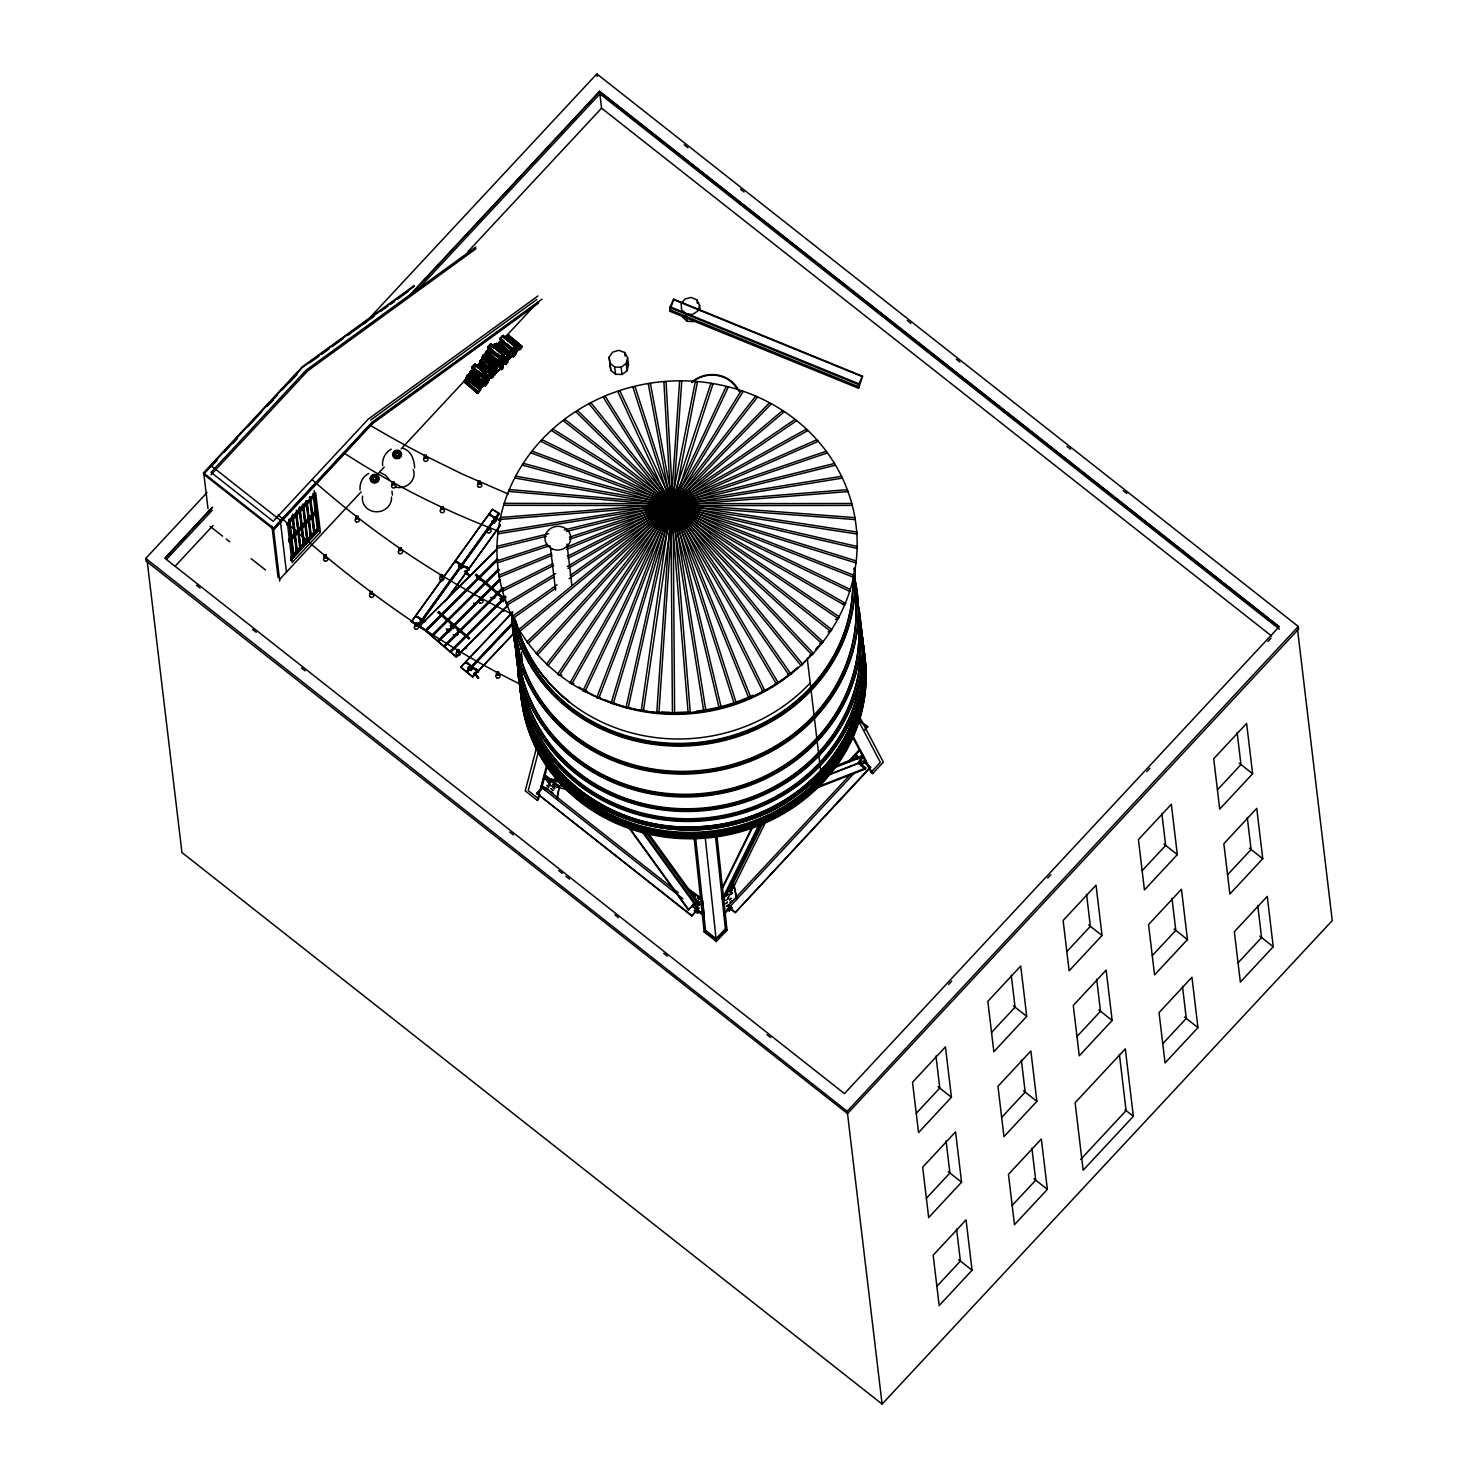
<?xml version="1.0" encoding="UTF-8"?>
<svg xmlns="http://www.w3.org/2000/svg" width="1478" height="1478" viewBox="0 0 1478 1478"><rect width="100%" height="100%" fill="white"/><g stroke="black" fill="none" stroke-linecap="round" stroke-linejoin="round"><path stroke-width="1.5" d="M669.7 311.23L673.709 299.166L862.505 376.169L859.087 386.959L858.496 388.234L669.7 311.23L669.756 307.59L673.709 299.166M858.496 388.234L858.552 384.594L862.505 376.169M673.026 508.266L697.431 381.952L695.288 381.767L670.938 504.589L641.23 710.881L644.26 710.308M819.422 643.965L823.191 641.951L672.638 503.869L542.167 439.76L540.745 441.294L671.289 505.421L673.174 508.21L666.061 381.767L663.899 381.934L670.938 504.755L688.138 713.043L690.3 712.876L673.1 503.629L671.067 504.164L569.991 682.928L574 683.667M690.3 712.876L690.318 711.916L688.138 713.043M467.103 378.276L463.852 381.823L477.782 393.388L480.646 389.786L467.103 378.276L463.852 381.823M472.978 369.186L469.727 372.733L485.431 385.869L488.294 382.285L472.978 369.186L469.727 372.733M483.01 358.064L479.759 361.611L493.707 373.177L496.553 369.574L483.01 358.064L482.308 359.376L482.715 358.341M488.885 348.974L502.428 360.484L499.897 361.962L499.582 364.087L502.428 360.484L488.183 350.286L488.904 348.697L485.634 352.521L500.709 365.546L504.201 362.073L500.709 365.546M500.34 341.954L501.06 340.346L497.79 344.189L511.739 355.736L514.584 352.152L502.114 343.229M656.749 712.858L659.521 712.082L656.749 712.858L679.603 381.213L681.764 381.213L673.1 504.663L674.596 713.597L672.416 713.578L670.901 504.663L710.826 383.578L712.969 383.929L672.804 508.34M658.911 713.043L673.063 504.755L728.211 387.162L726.123 386.645L670.975 504.404L611.116 703.195L614.626 703.103M670.679 507.989L670.957 504.497L673.395 503.702L671.104 504.09L583.016 690.78L586.895 691.242M862.117 678.236C857.536 759.193 782.231 822.562 703.713 827.2C625.268 835.421 540.93 783.802 524.986 704.064M862.413 676.961L862.782 672.915A170.857 157.259 -6.8 0 0 862.746 660.703M864.833 672.213C857.702 836.659 617.675 886.892 538.509 745.374M567.94 558.278L672.25 505.624L847.892 491.564L847.19 489.698L500.58 517.485L500.174 519.462L671.788 505.642L853.6 577.307L854.025 575.348L672.213 503.702L671.696 505.624L503.776 505.291L504.386 503.351L672.305 503.684L850.404 589.519L849.813 591.44L671.696 505.642L672.12 503.665L856.723 531.988L856.87 533.983L672.065 505.679L566.536 531.378M494.225 375.079L496.571 372.105L491.195 378.313L494.409 375.394L485.264 368.669M324.384 556.966C327.506 559.793 323.239 554.01 326.435 557.834L324.384 556.966L324.31 555.192L326.232 555.081L326.361 556.061L324.31 555.192M442.92 508.487C440.148 511.314 442.273 505.051 443.012 509.43L441.091 509.522L442.901 508.45L442.827 506.677L440.906 506.788L441.091 509.522M481.44 597.13L481.625 599.883L479.703 599.976C481.717 595.246 480.867 603.412 479.519 597.241L481.551 598.11L479.519 597.241M473.81 602.821L473.995 603.837M476.433 591.255L477.542 590.96L477.135 591.81M476.673 591.514L476.951 590.775M673.672 503.795L672.601 508.377L671.104 505.236L575.847 411.808L577.639 410.662L672.915 504.09L778.352 683.002L774.915 683.741M482.475 366.747L492.303 375.246L490.345 378.276L486.151 375.301M502.077 355.089L506.252 358.064L508.21 355.034L495.112 343.709L491.472 346.961M520.274 347.422L507.268 335.358L504.497 337.224L518.409 349.713L520.274 347.422L506.899 336.356L507.268 335.358M643.355 711.232L673.968 503.924M556.947 797.843L559.349 786.241L544.828 774.805L540.948 787.7L544.828 774.805M557.261 799.376L559.349 786.241M471.741 381.342L466.697 377.223L467.251 375.246L469.856 373.897L468.471 376.133M487.666 361.131L482.604 357.011L483.158 355.053L485.763 353.685L498.991 365.491L492.266 359.948M672.379 508.414L673.026 505.014L743.064 391.615L741.051 390.931L670.994 504.331L670.365 507.73L672.139 503.536M861.157 688.342C850.275 764.532 778.684 821.805 703.62 826.461C629.166 833.961 549.557 788.661 527.794 715.112M569.141 578.619L672.435 505.568L842.257 478.133L841.37 476.322L498.123 531.858L497.901 533.854L671.88 505.661L672.213 503.665M672.453 503.536L670.975 504.331L625.988 707.648L628.058 708.165L673.026 504.922L674.227 504.053M627.097 370.756L626.229 363.514L627.633 357.694L624.658 352.485L618.709 350.323L612.576 352.207L609.121 357.27L610.82 370.387L615.55 374.322L621.979 374.47L627.097 370.756L628.483 364.937L627.633 357.694M536.92 746.187L525.244 790.841L537.438 800.466L539.987 794.499M538.749 750.418L528.237 790.601L538.823 798.951M537.438 800.466L546.786 764.736M541.17 790.028L547.581 765.475M613.148 703.879L672.989 505.014L757.42 397.249L755.48 396.4L671.03 504.257L669.885 507.065L671.141 504.109L769.317 403.014L771.165 404.011L672.933 505.18L584.882 691.796M699.593 305.262L697.856 311.008L692.535 314.444L686.125 313.983L681.635 309.807L681.155 303.895L684.905 299.018L691.131 297.429L696.932 299.886L699.593 305.262L700.239 310.694M480.054 363.422L480.886 361.26L487.906 366.489M486.391 375.172L489.698 378.017L492.303 375.246M502.317 354.96L505.605 357.805L508.21 355.034M491.804 364.05L497.07 368.17L494.373 371.625L479.981 361.463L483.047 357.177M494.373 371.625L497.07 368.17M507.213 361.002L506.049 363.329C499.619 365.713 513.217 358.397 503.629 358.507M466.069 378.035L469.468 374.045L482.364 386.183L481.366 387.735L479.352 389.398L466.069 378.035L469.468 374.045L482.364 386.183M488.146 375.338L485.135 378.553L488.479 375.634L475.103 363.921L472.092 366.803L471.704 367.93L486.909 380.142L490.234 377.223L486.909 380.142M479.445 376.613L472.905 370.775L473.865 368.392M481.976 357.842L485.375 353.833L498.271 365.99L497.292 367.523L495.278 369.186L481.976 357.842L485.375 353.833L498.271 365.99M487.999 346.591L487.611 347.718L501.042 358.341L504.386 355.422L491.029 343.709L489.939 344.429L487.999 346.591L501.042 358.341M500.155 338.259L499.767 339.367L513.217 350.009L516.543 347.09L503.185 335.377L502.095 336.097L500.155 338.259L513.217 350.009M501.541 340.956L501.929 339.848M479.962 364.253L478.373 365.38L480.886 361.26M478.595 366.415L479.02 365.269L493.098 375.615L494.908 371.699L492.303 375.061L493.098 375.615M481.2 369.167L477.856 366.396L479.205 363.921L476.415 365.768L489.44 377.241M495.112 343.709L494.742 344.707L508.118 355.773M596.761 697.561L600.456 697.727L596.761 697.561L671.012 504.238L782.453 410.736L784.19 411.882L672.878 505.254L571.746 684.074M598.719 698.41L672.952 505.088L674.467 504.22M475.103 363.921L471.704 367.93L485.985 378.35L472.812 366.95M503.204 360.004C498.64 366.138 509.005 357.343 503.204 360.004L490.012 348.993L488.922 351.154L490.012 350.434M491.029 343.709L490.641 345.538L493.948 348.328M479.352 389.398L481.514 386.405L468.36 375.006M500.987 342.231L502.187 340.642L515.36 351.672L517.984 348.383L515.822 351.376M503.185 335.377L499.767 339.367L514.048 349.806L507.471 344.097M495.278 369.186L497.439 366.193L484.267 354.794M507.434 360.854L508.414 358.341L510.427 357.639L507.434 360.854L504.109 358.009M845.471 603.375L844.695 605.241L671.603 505.624L514.917 478.022L515.877 476.212L672.49 503.758L845.471 603.375L842.571 604.447M470.78 373.675L469.025 374.673L471.851 370.793L471.334 371.735M498.622 365.916L498.437 364.179L500.968 362.406L498.622 365.916L484.932 354.461L486.502 351.468M496.331 345.168L496.811 343.266L494.927 345.058L501.504 350.748M497.088 345.353L498.659 343.118L511.554 354.72C516.173 352.503 506.658 361.463 511.554 354.72M508.414 335.007L522.177 346.406L519.591 349.99L520.256 348.106L507.213 335.912L508.968 334.915L508.487 336.836L516.82 343.82M853.323 760.339L853.323 759.286L852.122 760.376M857.683 759.082L857.683 758.048L856.483 759.119M722.317 887.502L752.745 826.036M722.003 889.276L752.431 827.809M723.887 895.594L758.38 825.925M760.56 824.669L723.038 900.49C729.799 901.063 728.488 894.393 727.712 898.864L766.251 820.844M729.892 889.978L763.369 822.359M669.793 506.88L671.252 503.98L806.212 429.23L807.709 430.652L672.767 505.384L547.969 665.58L546.472 664.158L671.234 503.961L816.669 439.871L818.036 441.405L672.693 505.439L537.53 654.939L536.163 653.405L671.308 503.887L826.054 451.326L827.274 452.952L672.619 505.494L670.901 508.136L670.938 504.589L673.1 504.755L670.92 504.497L671.049 508.192L672.693 505.439L671.381 503.832L526.925 641.84L528.126 643.484L672.601 505.476L835.366 465.237L834.313 463.501L671.474 503.813L518.833 629.573L519.868 631.309L672.508 505.531L671.548 503.758L567.312 566.517M478.521 381.176L483.14 385.666L468.729 374.303L481.625 385.278L480.017 387.587L480.793 388.271L485.061 382.617L479.907 378.534M491.971 360.041L498.382 365.657L484.636 354.11L497.532 365.066L496.091 368.004L498.991 365.491M838.303 618.598L839.264 616.788L672.472 503.776L509.485 489.569L508.709 491.435L671.622 505.587L838.303 618.598L835.513 619.43M828.234 774.768L858.108 763.128L862.099 755.609L863.152 756.514L859.771 762.907L827.772 775.377M816.078 788.291L865.147 769.151L865.757 768.024L859.771 762.907M501.615 364.863C495.038 373.528 507.748 363.311 498.086 362.313M669.737 506.695L671.326 503.906L672.767 505.384L671.511 508.358L648.288 383.911L650.431 383.559L673.599 507.989L671.437 505.531L531.008 452.841L532.283 451.215L672.638 503.832L813.454 653.516L809.722 655.179M478.041 381.546C489.514 390.007 476.951 386.275 485.061 382.617M510.316 355.2C507.009 361.722 506.751 354.406 510.316 355.2L496.811 344.041M502.612 357.713C506.862 366.581 511.813 350.859 505.938 360.577L502.465 358.046M668.98 505.587L672.564 503.795L831.818 629.683L828.049 632.011M669.7 506.492L671.4 503.869L672.693 505.439M512.811 351.191C520.589 351.764 507.989 361.482 516.358 353.741L501.042 340.642M521.18 346.72L520.256 348.106L507.213 335.912L521.623 346.258M787.386 675.15L790.952 674.116L672.823 504.035L670.957 503.795L671.252 508.266L672.767 505.384L671.178 504.016L557.779 674.023L559.405 675.298L672.804 505.31L796.402 420.787L794.776 419.493L671.197 504.035L672.878 505.254L671.733 508.395L617.841 391.559L619.892 390.876L673.044 504.331L736.34 703.251L733.457 703.14L736.34 703.251M732.386 907.603L729.264 910.947L728.155 910.06C731.887 900.749 723.555 907.732 727.749 906.199L850.644 774.25M411.383 621.591L492.433 509.3L498.788 513.143L417.775 625.822L411.383 621.591L417.775 625.822M411.42 621.979L492.433 509.3M455.686 561.289L468.84 568.439L469.006 569.935L455.686 561.289L455.871 562.767M500.802 520.552L489.458 514.492L500.395 521.087M417.738 625.434L498.788 513.143M418.403 625.841L499.472 513.55L418.459 626.229L424.796 630.053L418.459 626.229M445.026 601.62L500.414 524.875M446.411 600.123L500.469 525.263M469.006 569.677L466.734 566.702L469.006 569.677L467.805 569.714M465.367 573.612L469.708 575.459L465.478 570.582M482.973 383.523L486.521 380.696L483.01 384.169L469.912 371.92M477.135 393.259L480.646 389.786M493.061 373.047L496.553 369.574L484.082 360.65M511.092 355.625L514.584 352.152M485.56 354.424L482.604 357.011M674.67 506.27L672.564 503.795L523.489 463.39L522.381 465.127L671.437 505.531L672.638 503.832L553.068 429.137L551.516 430.56L671.234 505.365M500.987 358.138L504.053 355.126M502.76 359.727L505.827 356.715L503.665 359.727M486.077 376.484L489.384 379.735L484.784 385.758M513.143 349.806L516.21 346.794M514.159 347.921C522.658 348.863 511.148 357.805 515.36 351.672M507.619 362.424C501.855 369.186 509.707 357.676 507.619 362.424L497.79 353.815M489.31 379.513L487.297 380.216C483.657 384.502 492.192 381.583 484.729 379.735M527.849 715.13A170.857 157.259 -6.8 0 0 540.449 744.469C560.753 780.439 595.8 806.84 635.041 818.997A170.857 157.259 -6.8 0 0 703.676 826.461A170.783 157.204 -6.8 0 0 721.153 824.225A170.857 157.259 -6.8 0 0 770.352 808.115C807.431 789.806 838.081 758.14 852.991 719.343A170.912 157.315 -6.8 0 0 862.709 672.176A170.857 157.259 -6.8 0 0 862.782 664.047M770.407 808.872C807.487 790.564 838.174 758.879 853.065 720.082A170.912 157.315 -6.8 0 0 862.782 672.915L862.579 660.721M566.333 789.381L550.703 785.686L545.4 778.924L546.324 777.853L561.954 781.548M553.419 780.587L556.024 777.576L556.818 778.61L554.379 781.437M538.454 303.193L372.585 423.576L273.873 529.586L203.613 474.235L203.447 472.923L302.159 366.913L413.988 285.753M203.613 474.235L209.876 467.51M213.017 464.147L216.139 460.785M223.972 452.36L236.517 438.892M247.473 427.124L261.588 411.974M269.421 403.568L277.254 395.143M281.947 390.1L288.21 383.375M292.921 378.313L296.043 374.95M210.763 467.03L217.044 460.305M232.711 443.474L237.404 438.412M267.167 406.45L273.43 399.707M289.115 382.894L296.949 374.47M211.003 474.771L307.793 370.812L475.934 248.784M364.235 323.756L596.853 73.9L1298.312 626.487L1298.608 629.055L847.504 1113.581L146.063 560.993L145.749 558.425L207.049 492.58M211.945 507.675L164.871 558.241L844.474 1093.609L1279.191 626.672L599.588 91.303L409.683 295.267M165.481 557.89L212.666 507.194M413.988 290.963L599.588 91.599L1278.655 626.561M166.737 559.127L212.259 510.243M416.279 291.092L599.902 93.871L1279.486 629.24M175.309 566.019L213.054 525.466M467.861 251.777L601.564 108.171L599.588 91.303M273.726 528.274L372.419 422.265M289.651 519.425L306.87 500.95M287.471 525.244L286.75 524.653L313.336 496.091L314.075 496.663L287.471 525.244L287.249 523.378L315.645 492.636L320.375 532.172L292.108 562.527L287.397 522.972M289.263 540.172L315.849 511.591L315.128 511.019L288.524 539.599L289.485 542.038L316.07 513.457L315.35 512.884L288.746 541.465L289.485 542.038M291.572 559.663L290.63 557.224L317.234 528.644L317.955 529.216L291.351 557.797L291.572 559.663L318.176 531.082L313.742 493.892M290.852 558.721L292.958 556.449L288.82 521.752M289.614 519.794L294.011 556.67L293.291 556.097L296.45 552.698L292.053 515.84M293.124 516.044L297.521 552.92L296.782 552.347L299.942 548.948L295.803 514.252M296.357 510.132L301.013 549.169L300.274 548.578L303.433 545.197L299.036 508.321M300.108 508.543L304.505 545.419L303.766 544.828L306.925 541.447L302.528 504.571M303.6 504.792L307.997 541.65L307.258 541.077L310.417 537.696L306.02 500.82M307.091 501.042L311.488 537.9L310.749 537.327L313.909 533.928L309.512 497.07M310.583 497.292L314.98 534.149L314.241 533.576L317.401 530.177L318.176 531.082M290.852 559.09L317.456 530.51L313.003 493.319M290.519 560.421L318.897 529.992L314.186 490.456M279.527 579.524L361.149 491.86M378.072 473.662L384.243 467.048M401.185 448.869L467.381 377.74M504.349 338.056L538.214 301.66M674.652 506.474L672.638 503.832L670.402 504.053L673.1 504.589L673.414 508.099L671.363 505.476L672.693 503.906L802.683 664.25L801.113 665.673L671.215 505.384L563.247 420.694L564.929 419.419L672.859 504.016L674.448 507.046L605.223 396.344L603.246 397.176L671.012 505.088L763.073 691.852L764.976 690.854L672.933 504.183L591.108 402.958L589.205 403.956L671.067 505.162L748.958 698.466L750.935 697.616L672.97 504.257L671.252 503.702M691.889 905.811L697.283 910.06L691.778 915.99L536.736 793.298L543.22 786.333L678.384 892.823M536.791 793.889L542.315 787.959L682.873 898.716M691.778 915.99L698.207 908.434L692.794 904.185M864.999 729.282L867.586 726.492L860.104 721.172M865.073 730.169L867.586 726.492M694.069 910.485L697.671 913.33L698.207 908.434M695.528 836.844L705.542 930.364L704.156 931.879L716.35 941.486L727.01 930.05L716.996 836.511M715.389 835.255L725.402 928.775L716.146 938.733L704.156 931.879L694.143 838.359M859.734 717.181L883.327 762.131L872.667 773.585L871.078 772.329L880.334 762.371L857.813 719.453M948.599 984.459L951.74 981.078M1047.68 878.024L1050.84 874.643M1146.78 771.59L1149.921 768.209M1267.884 641.507L1271.025 638.126M1298.312 626.487L847.208 1111.308L145.749 558.425M916.286 1113.303L939.786 1088.067L935.962 1056.031M991.572 1032.42L1015.072 1007.183L1011.248 975.147M1066.876 951.555L1090.376 926.3L1086.552 894.264M1142.161 870.671L1165.662 845.434L1161.837 813.399M1217.466 789.806L1240.966 764.551L1237.141 732.515M951.444 1097.249L918.54 1132.573L912.536 1082.247L945.44 1046.904L951.444 1097.249L938.087 1086.718M1026.73 1016.365L993.844 1051.708L987.84 1001.363L1020.725 966.021L1026.73 1016.365L1013.372 1005.853M1102.034 935.5L1069.13 970.824L1063.125 920.48L1096.029 885.156L1102.034 935.5L1088.676 924.969M1177.319 854.617L1144.434 889.959L1138.429 839.615L1171.333 804.272L1177.319 854.617L1163.962 844.086M1252.623 773.751L1219.719 809.076L1213.715 758.731L1246.619 723.407L1252.623 773.751L1239.266 763.221M926.41 1198.252L949.911 1173.015L946.086 1140.979M1001.715 1117.386L1025.196 1092.131L1021.39 1060.095M1077 1036.503L1100.5 1011.266L1096.676 979.23M1152.304 955.619L1175.804 930.383L1171.98 898.347M1227.59 874.754L1251.09 849.517L1247.266 817.482M961.568 1182.197L928.664 1217.539L922.678 1167.195L955.564 1131.852L961.568 1182.197L948.211 1171.666M1036.872 1101.332L1003.968 1136.656L997.964 1086.312L1030.868 1050.987L1036.872 1101.332L1023.497 1090.801M1112.158 1020.448L1079.273 1055.791L1073.268 1005.446L1106.154 970.104L1112.158 1020.448L1098.801 1009.917M1187.462 939.583L1154.558 974.907L1148.554 924.563L1181.458 889.239L1187.462 939.583L1174.086 929.052M1262.748 858.7L1229.862 894.042L1223.858 843.698L1256.743 808.355L1262.748 858.7L1249.39 848.169M936.904 1286.285L960.404 1261.048L956.58 1229.012M1012.208 1205.401L1035.708 1180.165L1031.884 1148.129M1162.798 1043.653L1186.298 1018.416L1182.474 986.38M1238.084 962.788L1261.584 937.551L1257.76 905.515M972.062 1270.23L939.177 1305.573L933.172 1255.228L966.058 1219.886L972.062 1270.23L958.705 1259.699M1047.366 1189.365L1014.462 1224.689L1008.458 1174.345L1041.362 1139.021L1047.366 1189.365L1034.009 1178.834M1197.956 1027.598L1165.052 1062.941L1159.048 1012.596L1191.952 977.272L1197.956 1027.598L1184.599 1017.086M1273.242 946.733L1240.356 982.076L1234.352 931.731L1267.256 896.389L1273.242 946.733L1259.884 936.202M1080.64 1159.454L1126.107 1110.625L1119.4 1054.405M1133.349 1116.315L1083.152 1170.207L1075.116 1102.754L1125.294 1048.863L1133.349 1116.315L1124.98 1109.738M147.024 559.737L181.942 852.529L882.107 1404.1L1332.251 920.609L1297.333 627.817M722.539 896.573L733.827 884.472L736.875 897.94M848.261 761.595L859.549 749.494L866.348 761.521L859.549 749.494M721.874 898.624L734.566 885.008M849 762.149L860.288 750.03M859.993 764.237L863.097 760.893L870.597 767.341L735.194 912.665L728.876 907.695L729.264 910.947M724.368 912.61L854.949 772.384M861.175 765.696L864.297 762.352L870.597 767.341M723.573 914.79L731.259 906.735M735.194 912.665L870.542 766.749M513.753 621.924L466.309 671.862L460.6 667.262L512.737 611.966M460.6 667.262L512.774 612.335M466.032 662.052L477.985 670.809L478.17 672.287L466.032 662.052L466.217 663.548M466.309 671.862L513.697 621.554M513.753 633.674L472.646 676.961L466.919 672.361L514.307 622.035M466.919 672.361L514.362 622.423M472.646 676.961L513.716 633.305M474.974 672.472L478.355 678.31L473.995 673.192M478.133 672.047L476.193 668.813L478.133 672.047L475.971 671.806M641.23 710.881L642.136 709.957M497.236 559.312L425.313 630.589L419.752 625.822L496.553 549.317M419.752 625.822L496.59 549.705M425.313 630.589L497.199 558.943M498.492 569.455L431.465 635.854L425.904 631.106L497.79 559.441M425.904 631.106L497.827 559.829M446.282 620.427L447.224 619.485M431.465 635.854L498.437 569.067M499.73 579.579L437.617 641.138L432.056 636.371L499.028 569.584M432.056 636.371L499.084 569.954M437.617 641.138L499.693 579.21M502.612 588.096L443.751 646.403L438.209 641.637L500.285 579.709M438.209 641.637L500.321 580.078M443.751 646.403L502.575 587.708M505.494 596.595L449.903 651.669L444.342 646.902L503.167 588.226M444.342 646.902L503.204 588.595M498.382 593.786L499.324 592.844L497.495 592.567M449.903 651.669L505.458 596.225M508.377 605.112L456.055 656.934L450.494 652.186L504.404 598.35M450.494 652.186L506.086 597.112M456.055 656.934L508.34 604.724M465.699 648.676L466.66 647.734M503.333 611.375L504.294 610.451M517.503 348.679L520.367 346.702M474.53 367.412L475.787 366.23M502.169 342.102L503.425 340.901M628.797 827.643L688.231 909.783L695.14 903.335L699.741 904.37L698.706 905.349L694.789 904.462L642.099 831.652M688.231 909.783L694.789 904.462M488.719 346.739L487.611 347.718L501.892 358.138L488.719 346.739L489.92 345.889M479.981 361.463L480.978 360.65M672.859 504.016L669.109 505.328M391.282 449.201C385.241 452.231 381.934 459.03 382.617 465.644M368.724 473.44C362.683 476.452 359.376 483.269 360.059 489.883M414.339 286.215L302.51 367.375L203.798 473.385L208.01 508.691M309.77 362.812L319.1 356.05M321.853 354.221L329.298 348.808M332.144 346.573L343.321 338.462M347.94 335.284L351.672 332.568M352.632 331.7L374.026 316.347M380.585 311.415L388.049 306.001M390.802 304.172L394.534 301.457M397.36 299.24L408.556 291.129M475.824 247.011L306.223 370.11L211.04 472.35L273.171 521.309L368.355 419.05L537.955 295.969M370.664 420.048L536.754 299.498M542.02 299.166L372.123 422.209L273.412 528.237L279.73 581.168M538.694 302.196L372.825 422.579L274.114 528.607L203.447 472.923M609.121 357.27L609.952 363.145L614.7 367.08L621.13 367.228L626.229 363.514M628.058 708.165L629.259 707.297M557.003 584.789L511.942 616.659L512.811 618.488L556.005 587.93M570.157 575.478L671.548 503.758L672.361 505.624L568.014 568.383M503.869 337.668L505.051 337.538M674.227 507.397L672.952 504.164L671.086 505.254L776.541 684.148M555.506 573.612L506.307 603.246L506.991 605.112L554.25 576.679M611.116 703.195L612.594 702.419M674.097 507.564L673.007 504.238L671.03 505.18L672.102 508.414L672.933 505.18L671.067 504.164L672.767 503.555M553.105 563.58L501.966 589.389L502.483 591.311L553.622 565.501M567.423 556.338L671.733 503.684L851.697 503.499L852.233 505.421L672.268 505.642L566.758 549.262M473.385 369.537L487.297 380.216M673.007 504.238L670.994 505.088L672.324 508.414M551.663 553.4L498.954 575.201L499.287 577.177L551.996 555.377M566.425 547.285L671.825 503.665L854.894 517.633L855.226 519.591L672.176 505.661L671.733 503.684L672.176 505.661M836.493 765.604L862.099 755.609M833.278 768.172L863.152 756.514M818.812 786.333L865.757 768.024M670.125 504.238L673.044 504.331L635.004 386.608L632.898 387.125L670.957 504.922L719.195 708.202L721.282 707.685L673.044 504.423L670.938 504.922L703.768 711.251L705.911 710.9L673.063 504.497M547.507 544.384L497.31 560.827L497.458 562.822L549.853 545.659M569.344 537.235L671.917 503.665L857.203 546.472L857.148 548.467L671.973 505.679L569.492 539.23M583.016 690.78L585.029 690.244M513.254 348.328L517.374 350.97M548.634 533.743L497.033 546.343L496.996 548.338L546.343 536.292M564.337 529.918L672.028 503.647L856.298 560.956L856.058 562.952L671.88 505.679M517.245 649.433L521.032 648.657M569.991 682.928L572.245 682.522M673.081 504.497L670.642 503.924L672.767 503.98L674.596 506.677M512.219 617.675A171.725 158.072 -6.8 0 0 512.884 631.198L515.767 649.655L522.048 648.288M525.447 694.826L521.272 695.879L518.335 676.998A171.725 158.072 -6.8 0 1 517.743 658.948M820.715 642.32L823.191 641.951M559.405 675.298L561.899 675.058M811.163 653.664L813.454 653.516M424.389 455.39L426.311 455.298L426.421 456.259L424.389 455.39L424.463 457.164L426.495 458.032L426.311 455.298M424.463 457.164L426.495 458.032M392.28 482.013L394.33 482.881L392.28 482.013L392.483 484.747L394.404 484.655L394.22 481.92M478.225 481.329L480.165 481.237L480.276 482.197L478.225 481.329L478.429 484.082L480.35 483.971L480.165 481.237M443.012 509.43L442.938 507.638L440.906 506.788M355.828 516.044L357.861 516.912L355.828 516.044L356.013 518.796L357.935 518.686L357.75 515.951M487.537 526.907L489.587 527.775L487.537 526.907L487.722 529.66L489.661 529.549L489.458 526.815M399.005 547.765L400.944 547.673L401.055 548.634L399.005 547.765L399.208 550.518L401.129 550.407L400.944 547.673M440.389 574.646L442.328 574.536L442.439 575.496L440.389 574.646L440.462 576.42L442.513 577.288L442.328 574.536M440.462 576.42L442.513 577.288M370.202 591.422L372.234 592.29L370.202 591.422L370.387 594.156L372.308 594.064L372.123 591.329M479.593 599.015L481.625 599.883M415.004 623.199L416.944 623.088L417.055 624.067L415.004 623.199L415.189 625.933L417.129 625.841L416.944 623.088M456.776 649.673L458.716 649.581L458.827 650.542L456.776 649.673L456.979 652.426L458.901 652.315L458.716 649.581M496.497 672.102L498.437 671.991L498.548 672.952L496.497 672.102L496.682 674.836L498.622 674.744L498.437 671.991M495.112 520.071L496.202 520.034M494.724 520.607L495.795 520.589M459.178 566.924L461.339 566.868M462.411 566.831L463.501 566.795L459.898 564.43M458.771 567.478L462.023 567.386M468.193 569.159L469.394 569.122M682.503 317.049L686.993 321.225L693.404 321.687M425.793 456.388L424.943 457.81L426.107 456.536M470.41 668.167L467.51 667.834L471.076 670.698M468.009 668.444L470.891 668.758M477.523 671.418L478.595 671.548M789.067 673.876L790.952 674.116M490.77 597.426L494.816 598.036M500.894 598.923L502.926 599.218M459.861 629.85L461.69 630.127L457.108 630.533M446.208 628.926L451.658 629.72M456.111 634.08L458.143 634.376M453.136 634.709L457.182 635.318M497.79 344.189L512.367 354.757M485.634 352.521L500.211 363.108M479.759 361.611L494.336 372.197M545.4 778.924L561.03 782.619M557.52 785.188L564.226 786.758M673.063 504.94L671.012 504.238M776.707 682.596L778.352 683.002M490.955 515.323L492.174 515.656L490.548 515.877M457.164 562.12L458.402 562.453L456.776 562.656M417.553 616.991L418.791 617.324L417.166 617.545M498.012 530.953C443.88 510.372 391.873 484.156 343.321 452.582M763.59 690.3L764.976 690.854M761.706 691.298L763.073 691.852M508.303 494.058L462.632 474.216L425.535 455.981A348.568 110.573 31.4 0 1 370.331 425.331M673.691 299.72L862.487 376.724M670.347 306.87L859.124 383.874M669.756 307.59L858.552 384.594M670.291 309.955L859.087 386.959M467.473 663.068L468.563 663.548L466.993 663.567M521.586 684.85C451.067 650.375 385.684 605.998 325.289 556.005A348.568 90.601 44 0 1 278.178 514.898M512.533 614.349C440.148 578.674 372.548 533.318 312.227 479.703M402.57 448.203C411.309 450.55 414.302 459.824 414.634 467.916M380.012 472.443L385.241 475.085M694.013 904.832L694.087 903.668M525.743 715.685C550.814 803.238 654.68 848.483 738.945 822.969C812.198 804.383 871.558 733.125 864.556 655.733M489.181 365.399L493.005 367.689M492.488 509.688L498.843 513.513M492.119 520.995L494.742 522.584M491.712 521.549L494.354 523.138M459.51 564.966L463.15 567.183M469.708 575.459L464.351 571.45M425.572 621.111L416.075 616.16L425.184 621.665M420.288 619.3L423.927 621.499M418.717 622.663L420.029 623.457M418.329 623.217L420.953 624.806M750.935 697.616L747.85 697.782L748.958 698.466M480.424 362.258L495.204 371.902M483.546 366.599L494.317 373.638L483.62 365.99M502.575 358.674L506.16 361.149M489.883 365.343L495.241 369.02M721.523 894.449L724.608 896.573M502.834 358.249L506.437 360.743M860.362 721.892L867.845 727.213M503.351 356.752L506.917 359.302M496.46 364.863L500.026 367.412M490.955 364.623L496.312 368.447L491.343 364.216M474.05 371.772L486.521 380.696M475.306 385.961L466.383 379.587L469.69 382.433M590.683 801.15L567.293 782.73L547.1 759.507A173.074 159.31 -6.8 0 1 519.277 671.862M508.229 358.914L504.312 356.42M503.388 358.156L506.917 360.724M490.271 358.046L493.855 360.669M480.609 374.728L484.174 377.333M489.089 364.697L492.617 367.301M479.888 360.872L494.058 371.366M478.78 363.422L492.913 373.86M479.759 362.239L493.781 372.678M510.667 353.741L514.141 356.346L499.305 343.617L498.437 344.319L511.739 355.736M483.602 354.628L497.79 365.491M484.618 364.844L489.902 368.798M483.749 366.415L489.033 370.368M478.336 364.604L492.303 375.061M472.923 378.756L481.883 385.703M471.464 387.181L464.498 381.952L477.782 393.388M474.937 389.786L478.429 392.391L475.159 389.619M491.139 372.548L494.65 375.209M513.956 346.462L517.392 349.067M501.781 354.794L505.236 357.417M482.438 372.401L489.31 377.629M514.233 346.757L517.762 349.473L514.473 346.609M509.005 355.053L495.038 344.245L503.204 351.875M482.622 367.154L493.098 375.264M684.24 144.844L687.861 147.689M740.46 189.129L744.099 191.992M907.344 320.597L910.965 323.46M956.321 359.172L959.943 362.036M1066.968 446.338L1070.589 449.201M1123.206 490.641L1126.827 493.504M601.564 108.171L1271.579 636.002M810.701 687.196L812.401 689.191L810.794 687.935M814.027 715.149L815.727 717.163L814.119 715.888M816.761 738.076L818.461 740.09L816.854 738.815M818.516 752.745L820.198 754.556L818.59 753.3M819.68 762.537L821.38 764.551L819.773 763.276M820.678 770.851L822.378 772.846L811.625 783.414L786.074 802.499A173.074 159.31 -6.8 0 1 590.59 801.224M820.77 771.59L822.378 772.846L832.059 761.466L848.631 735.287A173.074 159.31 -6.8 0 0 860.769 632.085M821.306 776.19L823.006 778.185L821.399 776.929M820.937 779.202L823.449 781.844L821.842 780.569L807.265 658.394M317.105 529.604L320.375 532.172M313.909 533.928L314.648 534.519L310.251 497.643M310.417 537.696L311.156 538.269L306.759 501.393M212.001 466.438L280.266 520.201L286.455 572.115M306.925 541.447L307.664 542.02L303.267 505.143M303.433 545.197L304.172 545.77L299.517 506.732M299.942 548.948L300.662 549.52L296.265 512.663M296.45 552.698L297.17 553.271L292.515 514.233M292.958 556.449L293.679 557.021L289.282 520.164M701.625 898.328L688.064 888.832L702.586 900.268L704.341 916.415L697.376 910.928M693.995 897.442L695.085 899.03L693.921 898.606M725.402 928.775L727.01 930.05L716.146 938.733L705.542 930.364M694.549 907.529L703.251 914.383M210.116 526.334L222.605 536.181M226.189 538.99L229.755 541.798M251.168 558.684L265.449 569.917M196.5 585.251L200.121 588.115M252.627 629.48L256.248 632.325M301.53 668.001L305.152 670.846M509.781 832.04L513.402 834.904M558.666 870.56L562.287 873.406M565.908 876.269L569.529 879.114M614.811 914.79L618.432 917.635M663.696 953.292L667.317 956.155M766.916 1034.618L770.537 1037.464M812.032 655.05L671.271 505.439L830.691 631.42M727.693 906.236L735.12 912.092M544.181 775.47L558.702 786.906M695.048 909.432L698.651 912.277M536.736 793.298L691.704 915.418M502.187 347.792L507.157 351.746M493.338 358.766L486.705 353.482L499.065 365.454M477.431 378.978L484.063 384.262L477.486 378.571M481.643 365.602L493.486 375.116M469.487 666.19L472.775 668.832M468.23 669.294L469.413 670.236M475.269 674.947L478.835 677.811M460.545 666.892L466.272 671.492M466.882 671.973L472.591 676.573M480.886 369.112L477.431 366.322L480.664 369.297M491.029 363.884L496.091 368.004M506.492 335.543L519.905 346.536M494.317 343.875L507.748 354.886M478.41 364.087L491.823 375.098M501.079 348.845L506.104 353.002M508.968 335.691L522.473 346.85M478.835 364.9L487.186 371.828M517.485 346.314L520.847 349.122M502.095 336.097L515.379 347.164M489.939 344.429L503.222 355.496M489.403 374.858L492.765 377.666M474.013 364.641L487.315 375.708M496.257 366.673L483.066 355.662L495.426 367.671L482.364 356.013M480.35 386.885L467.159 375.874L479.519 387.864L466.438 376.206M503.277 335.968L516.543 347.09M499.656 347.958L502.982 350.748M491.121 344.3L504.386 355.422M475.214 364.512L488.479 375.634M514.104 348.365L517.448 351.173M507.157 355.053L510.501 357.861M501.947 356.697L505.291 359.523M485.006 354.942L498.345 366.193M482.696 374.1L489.384 379.735M469.08 375.153L482.438 386.405M491.712 363.81L496.719 368.059M496.257 343.358L509.467 354.591M500.026 348.512L503.241 351.247M483.639 366.378L488.59 370.59M493.689 357.528L487.149 351.967L486.28 352.651L499.582 364.087M489.44 368.022L481.274 361.057L480.405 361.74L493.707 373.177M479.408 379.125L484.304 383.301L470.373 372.862L485.431 385.869M498.733 342.194L512.053 353.63M486.558 350.526L499.897 361.962M480.683 359.634L494.021 371.052M470.651 370.738L483.99 382.174M464.776 379.828L478.115 391.264M858.108 763.128L865.147 769.151M505.624 599.347L476.304 574.221L475.362 575.164L506.4 601.749M476.655 577.122L480.11 580.078M499.86 598.738L503.296 601.694M451.086 624.751L454.54 627.707M450.143 625.674L453.598 628.63M447.575 629.628L449.829 631.549M446.633 630.57L448.869 632.492M419.697 625.453L425.258 630.219M425.849 630.718L431.41 635.485M432.001 635.983L437.562 640.75M438.153 641.267L443.714 646.015M444.305 646.533L449.866 651.299M450.457 651.798L456.018 656.565M510.187 354.461L513.513 357.325M504.589 338.074L507.896 340.919M500.876 338.407L504.183 341.252M510.206 350.489L513.513 353.334M502.261 347.182L507.213 351.45M500.081 348.605L503.37 351.468M498.049 358.84L501.338 361.685M488.461 354.092L493.393 358.36M483.158 355.053L496.386 366.489M490.53 366.507L495.463 370.775M480.664 366.692L487.241 372.382M478.595 371.181L488.461 379.735L485.449 376.631M482.142 379.033L485.431 381.897M477.172 383.837L480.479 386.7M502.52 350.304L505.735 353.113M477.653 381.657L482.456 385.869L477.727 381.379M505.846 353.242L510.778 357.584M492.34 345.556L505.347 357.029M469.579 374.581L482.696 386.127M497.994 343.376L511.037 354.979M485.837 351.709L498.88 363.311M479.962 360.798L493.005 372.401M472.092 366.803L486.835 379.938M464.037 381.01L477.098 392.612M501.06 340.346L514.529 352.651L502.187 340.642M502.446 348.568L510.594 355.828M503.832 357.658L507.102 360.558M488.904 348.697L501.892 360.281M489.31 349.325L502.372 360.983L490.012 348.993M485.412 352.558L498.437 364.179M483.029 357.787L496.017 369.371M481.865 357.251L494.945 368.909M472.978 368.89L486.465 381.195L474.105 369.186M469.505 372.77L482.512 384.372M467.103 377.98L480.11 389.582M465.958 377.444L479.038 389.12M483.066 357.122L486.317 360.041M491.213 364.438L496.109 368.835M467.159 377.315L480.202 389.047M489.735 354.369L499.398 363.052M475.436 376.022L483.491 383.264M500.303 348.254L503.499 351.173M484.932 353.685L497.753 365.325M469.006 373.897L481.846 385.536M671.345 505.494L821.916 643.595M515.194 346.739L518.409 349.713M503.019 355.071L506.252 358.064M484.027 369.038L487.278 372.087M485.061 372.474L480.202 367.93L484.895 372.364M674.67 505.864L672.398 503.721L671.511 505.587L673.728 507.878M673.931 507.711L673.044 504.331L673.783 507.859L671.622 505.587L672.379 503.739L674.689 506.067M500.765 348.531L510.427 357.639M502.003 356.272L505.217 359.302M501.079 348.346L505.809 352.836M501.947 348.124L506.584 352.632M513.531 348.087L516.543 351.173M500.562 348.586L503.573 351.672M501.375 356.42L504.386 359.523M493.597 517.282L496.423 520.533M493.19 517.817L496.017 521.069M493.929 519.831L495.333 521.438M493.541 520.367L494.927 521.993M459.806 564.079L462.632 567.33M469.32 575.995L465.071 571.118M459.418 564.614L462.244 567.866M458.753 565.002L461.561 568.236M458.346 565.557L461.154 568.771M423.022 622.201L420.195 618.949M419.807 619.504L421.212 621.13M385.776 475.565L389.453 479.87M547.008 758.768L567.201 781.991L590.59 800.411A173.074 159.31 -6.8 0 0 785.963 801.815C812.29 785.428 834.442 762.26 848.538 734.548A173.074 159.31 -6.8 0 0 861.619 635.374M648.417 833.426L699.741 904.37M646.034 832.539L698.706 905.349M642.45 830.525L695.14 903.335M629.48 827.809L688.933 909.949M469.838 665.322L472.406 668.906M469.376 665.821L471.944 669.386M474.512 672.97L478.355 678.31M468.434 666.615L470.983 670.144M473.533 673.672L474.789 675.446M789.252 675.391L671.141 505.328L672.786 503.961L674.522 506.862M540.486 745.189C560.846 781.141 595.874 807.579 635.134 819.736A170.857 157.259 -6.8 0 0 703.75 827.181A170.783 157.204 -6.8 0 0 721.246 824.946A170.857 157.259 -6.8 0 0 770.426 808.854M671.474 503.795L672.527 505.55M626.506 361.463L628.483 364.937M852.289 734.751L872.667 773.585M851.771 735.527L871.078 772.329M539.452 749.346L541.484 753.429M531.452 731.702L525.835 716.424L521.826 699.759M670.957 505.014L734.289 703.934M498.77 369.869L495.703 372.825L497.901 371.181M705.634 709.976L705.911 710.9M703.491 710.327L703.768 711.251M860.953 633.434L862.505 640.14M522.491 694.254L522.769 695.658M733.827 884.472L736.524 899.548M515.711 649.23L512.829 630.773A171.725 158.072 -6.8 0 1 512.182 617.25M609.971 364.512L610.82 370.387M526.205 702.807L526.852 707.278M862.431 639.401L864.63 656.472M519.702 683.427L521.919 700.498M847.208 1111.013L882.107 1404.1M696.932 299.886L697.376 303.507M686.125 313.983L686.993 321.225M596.853 73.9L597.149 76.468M624.658 352.485L625.083 356.106M621.13 367.228L621.979 374.47M614.7 367.08L615.55 374.322M566.961 543.996L571.838 585.048M550.37 546.823L555.525 590.147M521.328 651.89L522.399 660.888M523.471 669.885L524.006 674.374M518.261 648.787L522.769 686.549M517.041 648.454L522.713 695.233M489.865 513.938L490.031 515.434M489.661 529.549C486.465 525.725 490.751 531.544 487.611 528.681L487.722 529.66M480.35 483.971L478.299 483.103L478.429 484.082M498.622 674.744C495.426 670.92 499.712 676.721 496.571 673.876L496.682 674.836M442.827 506.677L442.938 507.638M458.901 652.315L456.85 651.447L456.979 652.426M417.129 625.841C413.932 622.016 418.219 627.817 415.078 624.972L415.189 625.933M394.404 484.655L392.354 483.786L392.483 484.747M401.129 550.407L399.078 549.539L399.208 550.518M391.947 491.139L392.391 495.056M372.308 594.064C369.13 590.239 373.417 596.04 370.276 593.195L370.387 594.156M357.935 518.686L355.884 517.836L356.013 518.796M309.844 496.7L314.241 533.576M306.611 502.631L310.749 537.327M302.861 504.22L307.258 541.077M299.369 507.97L303.766 544.828M296.136 513.882L300.274 548.578M292.644 517.633L296.782 552.347M288.894 519.221L293.291 556.097M271.952 526.057L278.067 577.344M697.283 910.06L697.671 913.33M705.117 836.548L716.35 941.486M520.903 667.409L521.9 678.531M517.651 635.448L518.039 639.9M518.427 644.334L518.833 648.787M519.166 652.796L520.201 664.324M479.629 598.202L479.703 599.976M440.499 575.607L440.573 577.381M424.5 456.351L424.574 458.143M326.232 555.081L326.435 557.834M324.421 556.153L324.495 557.927M861.471 701.865A170.875 157.278 -6.8 0 1 669.552 834.922L636.113 827.976A170.875 157.278 -6.8 0 1 542.592 755.35M526.722 716.276A170.875 157.278 -6.8 0 1 525.798 712.341M810.184 682.91A170.875 157.296 -6.5 0 1 569.104 701.847M515.545 620.963A170.857 156.502 -9 0 0 529.752 656.195A170.838 156.816 -4 0 0 569.326 702.013A170.838 156.945 -4.8 0 1 542.906 675.557A170.875 157.666 -5 0 1 515.693 620.945A170.875 157.296 -6.4 0 0 529.918 656.14M854.136 586.821A170.875 157.278 -6.8 0 1 704.766 770.74A170.875 157.278 -6.8 0 1 515.286 628.298M542.814 675.631A170.857 156.871 -4.3 0 1 529.808 656.158M569.473 701.828A170.838 156.613 -3.6 0 1 543.054 675.464M862.875 694.032A170.875 157.278 -6.8 0 1 711.916 835.476A170.875 157.278 -6.8 0 1 531.914 733.531M526.796 717.015A170.875 157.278 -6.8 0 1 525.688 712.174M859.826 710.161A170.875 157.278 -6.8 0 1 710.863 835.181A170.875 157.278 -6.8 0 1 537.826 746.796M534.389 739.369A170.875 157.278 -6.8 0 1 532.08 733.642M729.024 907.658A652.592 577.288 -15.7 0 1 726.271 910.577M865.646 761.004A652.389 577.177 -15.7 0 1 863.411 763.479M545.493 790.139A652.371 578.711 3 0 1 541.632 787.017M701.015 912.739A652.371 578.766 3 0 1 696.304 909.062M540.542 745.189A170.857 157.259 -6.8 0 1 525.78 708.073M525.688 707.334A170.857 157.259 -6.8 0 1 524.782 703.38M546.897 758.842A173.074 159.31 -6.8 0 1 519.184 671.123M862.764 645.11A173 159.255 -6.8 0 1 710.493 837.62A173 159.255 -6.8 0 1 520.478 682.854M862.69 644.371A173 159.255 -6.8 0 1 711.509 836.751A173 159.255 -6.8 0 1 520.404 684.166M863.06 684.332A170.875 157.278 -6.8 0 1 718.437 830.876A170.875 157.278 -6.8 0 1 534.075 736.284M531.489 729.892A170.875 157.278 -6.8 0 1 529.216 723.37M863.06 661.257A170.875 157.278 -6.8 0 1 863.3 665.303M862.967 683.593A170.875 157.278 -6.8 0 1 710.973 831.153A170.875 157.278 -6.8 0 1 529.124 722.631M860.917 635.485A173 159.255 -6.8 0 1 715.592 833.278A173 159.255 -6.8 0 1 520.108 683.335M863.06 644.741A173 159.255 -6.8 0 1 709.976 833.241A173 159.255 -6.8 0 1 520.016 682.596M860.325 638.348A170.875 157.278 -6.8 0 1 703.731 808.725A170.875 157.278 -6.8 0 1 520.09 669.756M858.238 622.22A170.875 157.278 -6.8 0 1 859.753 632.27M860.233 637.609A170.875 157.278 -6.8 0 1 703.639 807.986A170.875 157.278 -6.8 0 1 519.997 669.017M858.145 621.481A170.875 157.278 -6.8 0 1 859.66 631.531M859.512 617.841A173 159.255 -6.8 0 1 708.35 810.221A173 159.255 -6.8 0 1 517.245 657.636M859.439 617.102A173 159.255 -6.8 0 1 708.258 809.482A173 159.255 -6.8 0 1 517.152 656.897M858.256 619.818A170.875 157.278 -6.8 0 1 704.212 794.037A170.875 157.278 -6.8 0 1 518.372 655.271M517.633 641.064A170.875 157.278 -6.8 0 1 517.669 636.981M858.164 619.079A170.875 157.278 -6.8 0 1 704.119 793.298A170.875 157.278 -6.8 0 1 518.279 654.532M517.54 640.325A170.875 157.278 -6.8 0 1 517.577 636.242M858.607 607.366A173 159.255 -6.8 0 1 701.071 796.309A173 159.255 -6.8 0 1 515.545 636.981M854.69 591.459A173 159.255 -6.8 0 1 857.351 601.361M855.189 592.678A173 159.255 -6.8 0 1 708.719 794.739A173 159.255 -6.8 0 1 515.452 636.242M854.044 586.082A170.875 157.278 -6.8 0 1 705.782 769.853A170.875 157.278 -6.8 0 1 515.36 629.591M853.637 574.443A173 159.255 -6.8 0 1 704.988 772.698A173 159.255 -6.8 0 1 512.774 616.123M853.545 573.704A173 159.255 -6.8 0 1 706.004 771.812A173 159.255 -6.8 0 1 512.663 617.434M852.769 577.048A170.875 157.278 -6.8 0 1 701.422 742.769A170.875 157.278 -6.8 0 1 514.436 618.451M852.695 576.309A170.875 157.278 -6.8 0 1 701.348 742.03A170.875 157.278 -6.8 0 1 514.344 617.712M854.302 568.716A173 159.255 -6.8 0 1 702.789 744.579A173 159.255 -6.8 0 1 511.24 612.779M854.21 567.977A173 159.255 -6.8 0 1 702.697 743.84A173 159.255 -6.8 0 1 511.148 612.04M752.819 695.288A170.875 157.278 -6.8 0 1 696.544 711.14M689.949 711.786A170.875 157.278 -6.8 0 1 676.721 712.378M670.107 712.322A170.875 157.278 -6.8 0 1 661.35 711.879M818.295 646.052A173 159.255 -6.8 0 1 815.634 649.378M811.496 654.274A173 159.255 -6.8 0 1 804.124 662.07M797.861 668.001A173 159.255 -6.8 0 1 578.785 686.937M797.787 667.262A173 159.255 -6.8 0 1 604.871 699.778M861.877 656.472A170.875 157.278 -6.8 0 1 707.131 818.498A170.875 157.278 -6.8 0 1 523.027 691.815M861.822 657.765A170.875 157.278 -6.8 0 1 710.308 817.389A170.875 157.278 -6.8 0 1 524.653 698.983M859.272 621.832A173 159.255 -6.8 0 1 712.858 819.791A173 159.255 -6.8 0 1 518.427 667.613M859.198 621.093A173 159.255 -6.8 0 1 712.765 819.052A173 159.255 -6.8 0 1 518.335 666.892M426.458 457.496A2.162 1.995 -6.8 0 1 427.604 460.452A2.162 1.995 -6.8 0 1 424.186 460.748A2.162 1.995 -6.8 0 1 424.833 457.644M393.517 484.045A2.162 1.995 -6.8 0 1 395.734 486.595A2.162 1.995 -6.8 0 1 392.28 487.555A2.162 1.995 -6.8 0 1 392.723 484.248M442.957 508.875A2.162 1.995 -6.8 0 1 444.102 511.831A2.162 1.995 -6.8 0 1 440.703 512.145A2.162 1.995 -6.8 0 1 441.331 509.023M518.39 677.423A171.725 158.072 -6.8 0 1 517.799 659.373M391.485 497.051A14.595 13.431 -6.8 0 1 376.169 511.794A14.595 13.431 -6.8 0 1 362.609 496.165M413.267 469.431A14.595 13.431 -6.8 0 1 409.942 483.324A14.595 13.431 -6.8 0 1 395.014 487.001M691.575 382.229A29.412 27.084 -6.8 0 1 739.092 391.541M692.073 382.562A28.655 26.382 -6.8 0 1 736.838 388.566M372.825 478.521C376.022 484.451 377.333 473.256 372.825 478.521M395.383 454.282C398.598 460.231 399.891 449.035 395.383 454.282M672.028 503.647L671.973 505.679L671.917 503.665M548.671 783.709L550.537 785.428L548.671 783.709M548.818 781.049L550.684 782.749L548.818 781.049M552.79 786.961L554.656 788.679L552.79 786.961M552.938 784.282L554.804 786L552.938 784.282M548.837 786.924L546.952 785.446L548.837 786.924M552.957 790.176L551.072 788.698L552.957 790.176M695.251 896.093L693.385 894.633L695.251 896.093M699.39 899.345L697.505 897.867L699.39 899.345M699.076 905.275L697.21 903.815L699.076 905.275M546.805 788.144L548.652 789.843L546.805 788.144M550.924 791.377L552.772 793.095L550.924 791.377M697.357 900.564L699.205 902.282L697.357 900.564M697.043 906.494L698.909 908.213L697.043 906.494M356.106 517.596L357.805 518.076L356.106 517.596M392.575 483.565L394.275 484.027L392.575 483.565M399.3 549.317L401 549.779L399.3 549.317M440.684 576.18L442.384 576.66L440.684 576.18M457.072 651.225L458.771 651.687L457.072 651.225M478.521 482.881L480.221 483.361L478.521 482.881M725.883 903.631L727.453 902.208L725.883 903.631M729.485 899.769L731.056 898.347L729.485 899.769M730.243 902.374L731.813 900.952L730.243 902.374M855.54 756.921L857.111 755.498L855.54 756.921M726.529 895.705L728.1 894.282L726.529 895.705M730.132 891.844L731.702 890.421L730.132 891.844M730.871 894.449L732.441 893.026L730.871 894.449M500.968 368.225L497.957 371.403L500.968 368.225M504.127 360.872C501.615 366.581 501.208 359.339 504.127 360.872M503.573 363.921C500.746 370.645 500.192 363.514 503.573 363.921M508.543 358.156C507.896 362.738 513.125 353.778 508.543 358.156M503.241 366.341C498.178 371.92 504.164 369.777 503.241 366.341M438.67 611.504L437.728 612.446L468.766 639.032L469.727 638.108L438.67 611.504M552.329 548.966A12.877 11.842 -6.8 0 0 570.693 537.013A12.877 11.842 -6.8 0 0 550.592 528.514A12.877 11.842 -6.8 0 0 552.329 548.966M604.354 700.332A180.298 165.979 -6.8 0 0 856.113 525.854A180.298 165.979 -6.8 0 0 570.674 414.838A180.298 165.979 -6.8 0 0 604.354 700.332M356.29 521.863A2.162 1.995 -6.8 0 0 359.376 519.868A2.162 1.995 -6.8 0 0 356.013 518.427A2.162 1.995 -6.8 0 0 356.29 521.863M399.485 553.585A2.162 1.995 -6.8 0 0 402.57 551.571A2.162 1.995 -6.8 0 0 399.189 550.149A2.162 1.995 -6.8 0 0 399.485 553.585M440.869 580.448A2.162 1.995 -6.8 0 0 443.954 578.452A2.162 1.995 -6.8 0 0 440.573 577.03A2.162 1.995 -6.8 0 0 440.869 580.448M479.981 603.042A2.162 1.995 -6.8 0 0 483.066 601.047A2.162 1.995 -6.8 0 0 479.703 599.625A2.162 1.995 -6.8 0 0 479.981 603.042M324.791 560.993A2.162 1.995 -6.8 0 0 327.857 558.998A2.162 1.995 -6.8 0 0 324.495 557.576A2.162 1.995 -6.8 0 0 324.791 560.993M370.682 597.241A2.162 1.995 -6.8 0 0 373.749 595.228A2.162 1.995 -6.8 0 0 370.387 593.805A2.162 1.995 -6.8 0 0 370.682 597.241M415.484 629.018A2.162 1.995 -6.8 0 0 418.57 627.005A2.162 1.995 -6.8 0 0 415.189 625.582A2.162 1.995 -6.8 0 0 415.484 629.018M457.256 655.493A2.162 1.995 -6.8 0 0 460.342 653.479A2.162 1.995 -6.8 0 0 456.961 652.057A2.162 1.995 -6.8 0 0 457.256 655.493M478.706 487.149A2.162 1.995 -6.8 0 0 481.791 485.154A2.162 1.995 -6.8 0 0 478.41 483.712A2.162 1.995 -6.8 0 0 478.706 487.149M488.017 532.727A2.162 1.995 -6.8 0 0 491.084 530.731A2.162 1.995 -6.8 0 0 487.722 529.29A2.162 1.995 -6.8 0 0 488.017 532.727M496.977 677.903A2.162 1.995 -6.8 0 0 500.063 675.908A2.162 1.995 -6.8 0 0 496.682 674.485A2.162 1.995 -6.8 0 0 496.977 677.903M373.066 481.015A3.399 3.122 -6.8 0 0 377.906 477.874A3.399 3.122 -6.8 0 0 372.622 475.62A3.399 3.122 -6.8 0 0 373.066 481.015M372.752 482.567A4.323 3.991 -6.8 0 0 378.941 478.558A4.323 3.991 -6.8 0 0 372.179 475.694A4.323 3.991 -6.8 0 0 372.752 482.567M373.38 482.253A3.067 2.827 -6.8 0 0 377.777 479.408A3.067 2.827 -6.8 0 0 372.973 477.376A3.067 2.827 -6.8 0 0 373.38 482.253M373.509 480.184A2.383 2.199 -6.8 0 0 376.908 477.985A2.383 2.199 -6.8 0 0 373.195 476.415A2.383 2.199 -6.8 0 0 373.509 480.184M372.696 482.031A4.323 3.972 -6.8 0 0 378.867 478.022A4.323 3.972 -6.8 0 0 372.123 475.159A4.323 3.972 -6.8 0 0 372.696 482.031M395.624 456.794A3.399 3.122 -6.8 0 0 400.483 453.635A3.399 3.122 -6.8 0 0 395.18 451.4A3.399 3.122 -6.8 0 0 395.624 456.794M395.328 458.346A4.323 3.991 -6.8 0 0 401.499 454.319A4.323 3.991 -6.8 0 0 394.737 451.455A4.323 3.991 -6.8 0 0 395.328 458.346M395.956 458.014A3.067 2.827 -6.8 0 0 400.335 455.169A3.067 2.827 -6.8 0 0 395.531 453.136A3.067 2.827 -6.8 0 0 395.956 458.014M396.067 455.945A2.383 2.199 -6.8 0 0 399.466 453.746A2.383 2.199 -6.8 0 0 395.753 452.176A2.383 2.199 -6.8 0 0 396.067 455.945M395.254 457.792A4.323 3.972 -6.8 0 0 401.425 453.783A4.323 3.972 -6.8 0 0 394.681 450.919A4.323 3.972 -6.8 0 0 395.254 457.792"/></g></svg>
